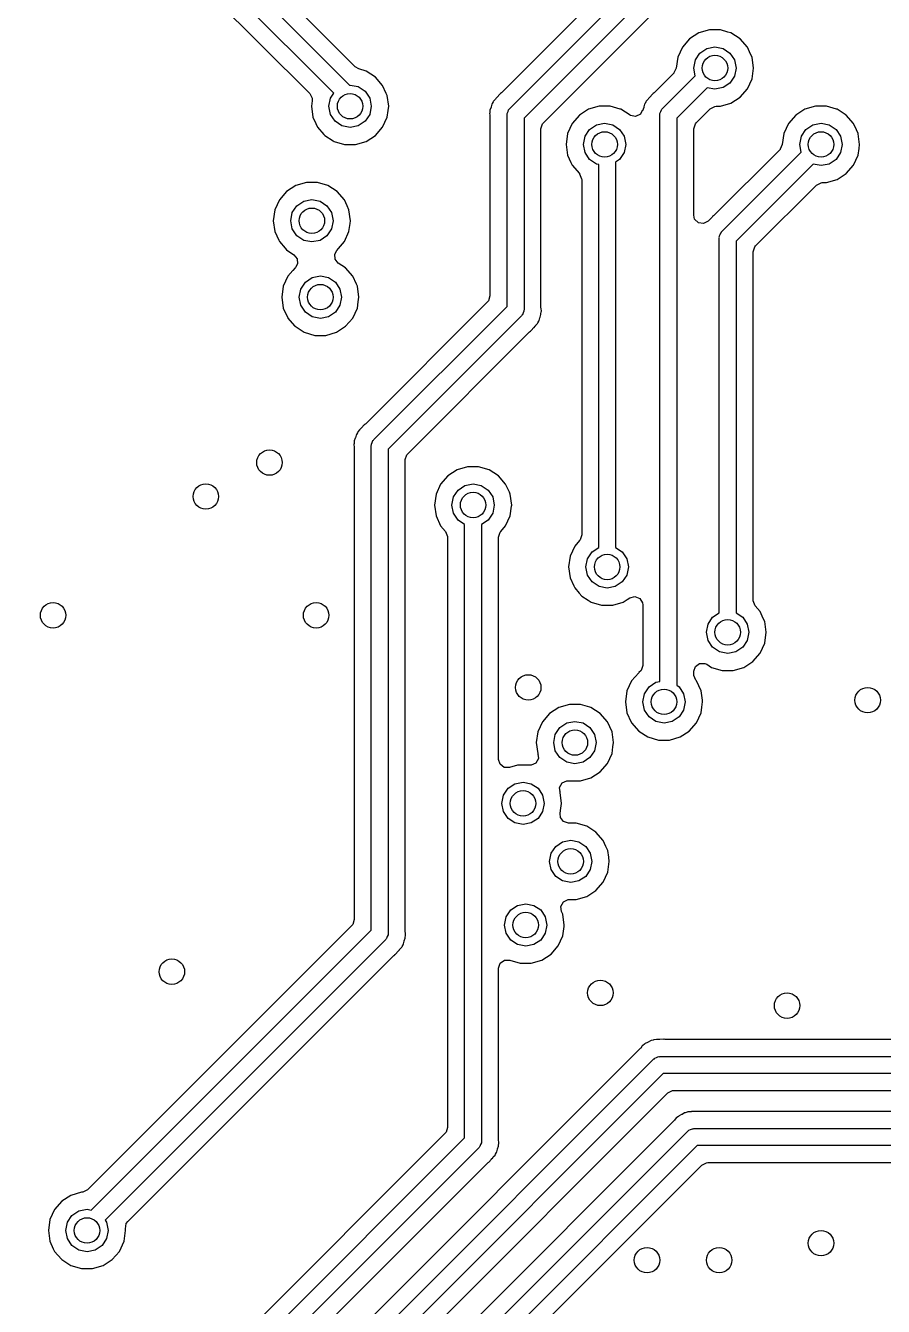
# Model space of a CAD drawing. Extents: x 100.3 to 185, y -144.7 to -85.3.
# Drawn here: x 146.08 to 156.19, y -108.29 to -93.2 of the extents above; entities that cross this region are included whole.
import ezdxf

# ---------------------------------------------------------------- set-up
doc = ezdxf.new("R2010")
doc.units = 0
doc.layers.add('BLACK', color=7, linetype='CONTINUOUS')

msp = doc.modelspace()

# ---------------------------------------------------------------- linework, layer by layer
at = {"layer": 'BLACK', "linetype": 'CONTINUOUS'}
for p, q in [((149.961, -93.6857), (148.159, -91.8836)), ((147.971, -91.9793), (149.893, -93.9014)), ((149.707, -93.9981), (147.859, -92.15)), ((147.805, -92.3795), (149.426, -94.0012)), ((153.17, -92.5047), (151.684, -93.9914)), ((151.779, -94.1793), (153.329, -92.6293)), ((153.441, -92.8), (151.95, -94.2914)), ((152.179, -94.3455), (153.495, -93.0295)), ((154.135, -93.2495), (154.011, -93.286)), ((154.265, -93.2495), (154.135, -93.2495)), ((154.135, -93.2495), (154.135, -93.2495)), ((154.353, -93.2753), (154.265, -93.2495)), ((154.265, -93.2495), (154.265, -93.2495)), ((154.389, -93.286), (154.353, -93.2753)), ((153.902, -93.356), (153.817, -93.4539)), ((154.011, -93.286), (153.902, -93.356)), ((154.011, -93.286), (154.011, -93.286)), ((154.498, -93.356), (154.389, -93.286)), ((154.389, -93.286), (154.389, -93.286)), ((154.389, -93.286), (154.389, -93.286)), ((154.583, -93.4539), (154.498, -93.356)), ((154.498, -93.356), (154.498, -93.356)), ((154.498, -93.356), (154.498, -93.356)), ((153.763, -93.5718), (153.744, -93.7026)), ((153.817, -93.4539), (153.763, -93.5718)), ((153.969, -93.6043), (154.023, -93.5232)), ((154.023, -93.5232), (154.104, -93.469)), ((154.104, -93.469), (154.2, -93.45)), ((154.2, -93.45), (154.296, -93.469)), ((154.296, -93.469), (154.377, -93.5232)), ((154.377, -93.5232), (154.431, -93.6043)), ((154.62, -93.5349), (154.583, -93.4539)), ((154.637, -93.5718), (154.62, -93.5349)), ((154.655, -93.7), (154.637, -93.5718)), ((150.003, -93.7107), (149.961, -93.6857)), ((150.089, -93.736), (150.003, -93.7107)), ((150.198, -93.806), (150.089, -93.736)), ((150.089, -93.736), (150.089, -93.736)), ((150.089, -93.736), (150.089, -93.736)), ((150.089, -93.736), (150.089, -93.736)), ((153.744, -93.7026), (153.717, -93.7575)), ((153.95, -93.7), (153.969, -93.6043)), ((153.968, -93.7906), (153.95, -93.7)), ((154.431, -93.6043), (154.45, -93.7)), ((154.45, -93.7), (154.431, -93.7957)), ((154.637, -93.8282), (154.65, -93.734)), ((154.65, -93.734), (154.655, -93.7)), ((154.655, -93.7), (154.655, -93.7)), ((150.283, -93.9039), (150.198, -93.806)), ((150.198, -93.806), (150.198, -93.806)), ((150.198, -93.806), (150.198, -93.806)), ((153.717, -93.7585), (153.484, -93.9914)), ((153.579, -94.1793), (153.968, -93.7906)), ((153.717, -93.7575), (153.717, -93.7585)), ((154.377, -93.8768), (154.296, -93.931)), ((154.431, -93.7957), (154.377, -93.8768)), ((154.583, -93.9461), (154.637, -93.8282)), ((149.426, -94.0012), (149.454, -94.0557)), ((149.669, -94.0543), (149.707, -93.9981)), ((149.893, -93.9014), (149.9, -93.9)), ((149.9, -93.9), (149.996, -93.919)), ((149.996, -93.919), (150.077, -93.9732)), ((150.077, -93.9732), (150.131, -94.0543)), ((150.327, -94.0005), (150.283, -93.9039)), ((150.337, -94.0218), (150.327, -94.0005)), ((150.355, -94.15), (150.337, -94.0218)), ((151.666, -94.006), (151.633, -94.0416)), ((151.673, -94.0005), (151.666, -94.006)), ((151.684, -93.9914), (151.672, -93.9995)), ((151.672, -93.9995), (151.673, -94.0005)), ((153.466, -94.006), (153.433, -94.0416)), ((153.473, -94.0005), (153.466, -94.006)), ((153.484, -93.9914), (153.472, -93.9995)), ((153.472, -93.9995), (153.473, -94.0005)), ((154.109, -93.932), (153.75, -94.2914)), ((154.2, -93.95), (154.109, -93.932)), ((154.296, -93.931), (154.2, -93.95)), ((154.498, -94.044), (154.583, -93.9461)), ((149.454, -94.0853), (149.445, -94.15)), ((149.445, -94.15), (149.445, -94.15)), ((149.445, -94.15), (149.463, -94.2782)), ((149.454, -94.0557), (149.454, -94.0853)), ((149.65, -94.15), (149.669, -94.0543)), ((149.669, -94.2457), (149.65, -94.15)), ((150.131, -94.0543), (150.15, -94.15)), ((150.15, -94.15), (150.131, -94.2457)), ((150.348, -94.2005), (150.355, -94.15)), ((150.355, -94.15), (150.355, -94.15)), ((151.561, -94.1641), (151.549, -94.1938)), ((151.563, -94.1575), (151.561, -94.1641)), ((151.57, -94.1265), (151.563, -94.1575)), ((151.576, -94.1184), (151.57, -94.1265)), ((151.57, -94.1265), (151.57, -94.1265)), ((151.587, -94.0982), (151.576, -94.1184)), ((151.59, -94.0891), (151.587, -94.0982)), ((151.612, -94.0655), (151.59, -94.0891)), ((151.59, -94.0891), (151.59, -94.0891)), ((151.616, -94.0601), (151.612, -94.0655)), ((151.618, -94.0572), (151.616, -94.0601)), ((151.632, -94.0432), (151.618, -94.0572)), ((151.618, -94.0572), (151.618, -94.0572)), ((151.633, -94.0416), (151.632, -94.0432)), ((151.762, -94.2135), (151.769, -94.1912)), ((151.769, -94.1912), (151.776, -94.1865)), ((151.776, -94.1865), (151.779, -94.1793)), ((152.711, -94.186), (152.602, -94.256)), ((152.835, -94.1495), (152.711, -94.186)), ((152.711, -94.186), (152.711, -94.186)), ((152.965, -94.1495), (152.835, -94.1495)), ((152.835, -94.1495), (152.835, -94.1495)), ((153.082, -94.1839), (152.965, -94.1495)), ((152.965, -94.1495), (152.965, -94.1495)), ((153.089, -94.186), (153.082, -94.1839)), ((153.199, -94.2567), (153.089, -94.186)), ((153.089, -94.186), (153.089, -94.186)), ((153.089, -94.186), (153.089, -94.186)), ((153.361, -94.1641), (153.346, -94.2024)), ((153.363, -94.1575), (153.361, -94.1641)), ((153.37, -94.1265), (153.363, -94.1575)), ((153.376, -94.1184), (153.37, -94.1265)), ((153.37, -94.1265), (153.37, -94.1265)), ((153.387, -94.0982), (153.376, -94.1184)), ((153.39, -94.0891), (153.387, -94.0982)), ((153.412, -94.0655), (153.39, -94.0891)), ((153.39, -94.0891), (153.39, -94.0891)), ((153.416, -94.0601), (153.412, -94.0655)), ((153.418, -94.0572), (153.416, -94.0601)), ((153.432, -94.0432), (153.418, -94.0572)), ((153.418, -94.0572), (153.418, -94.0572)), ((153.433, -94.0416), (153.432, -94.0432)), ((153.562, -94.2135), (153.569, -94.1912)), ((153.569, -94.1912), (153.576, -94.1865)), ((153.576, -94.1865), (153.579, -94.1793)), ((153.979, -94.3455), (154.145, -94.1795)), ((154.145, -94.1795), (154.2, -94.1517)), ((154.2, -94.1517), (154.215, -94.1505)), ((154.215, -94.1505), (154.265, -94.1505)), ((154.265, -94.1505), (154.389, -94.114)), ((154.265, -94.1505), (154.265, -94.1505)), ((154.389, -94.114), (154.498, -94.044)), ((155.261, -94.186), (155.152, -94.256)), ((155.385, -94.1495), (155.261, -94.186)), ((155.261, -94.186), (155.261, -94.186)), ((155.515, -94.1495), (155.385, -94.1495)), ((155.385, -94.1495), (155.385, -94.1495)), ((155.632, -94.1839), (155.515, -94.1495)), ((155.515, -94.1495), (155.515, -94.1495)), ((155.639, -94.186), (155.632, -94.1839)), ((155.748, -94.256), (155.639, -94.186)), ((155.639, -94.186), (155.639, -94.186)), ((155.639, -94.186), (155.639, -94.186)), ((149.463, -94.2782), (149.498, -94.3539)), ((149.723, -94.3268), (149.669, -94.2457)), ((149.804, -94.381), (149.723, -94.3268)), ((150.077, -94.3268), (149.996, -94.381)), ((150.131, -94.2457), (150.077, -94.3268)), ((150.283, -94.3961), (150.337, -94.2782)), ((150.337, -94.2782), (150.348, -94.2005)), ((151.546, -94.2315), (151.545, -94.2359)), ((151.545, -94.2359), (151.547, -94.2505)), ((151.547, -94.2263), (151.546, -94.2315)), ((151.549, -94.2037), (151.547, -94.2263)), ((151.547, -94.2505), (151.549, -94.2675)), ((151.549, -94.1938), (151.549, -94.2037)), ((151.549, -94.2675), (151.549, -94.2743)), ((151.549, -94.2743), (151.549, -96.3845)), ((151.75, -94.25), (151.752, -94.2423)), ((151.75, -96.5086), (151.75, -94.25)), ((151.751, -94.2344), (151.762, -94.2135)), ((151.752, -94.2423), (151.751, -94.2344)), ((151.95, -94.2914), (151.95, -96.55)), ((152.602, -94.256), (152.517, -94.3539)), ((153.205, -94.2603), (153.199, -94.2567)), ((153.265, -94.2716), (153.205, -94.2603)), ((153.321, -94.2453), (153.265, -94.2716)), ((153.344, -94.2017), (153.321, -94.2453)), ((153.346, -94.2024), (153.344, -94.2017)), ((153.55, -94.25), (153.552, -94.2423)), ((153.55, -100.93), (153.55, -94.25)), ((153.551, -94.2344), (153.562, -94.2135)), ((153.552, -94.2423), (153.551, -94.2344)), ((153.75, -94.2914), (153.75, -100.975)), ((155.152, -94.256), (155.067, -94.3539)), ((155.833, -94.3539), (155.748, -94.256)), ((155.748, -94.256), (155.748, -94.256)), ((155.748, -94.256), (155.748, -94.256)), ((149.498, -94.3539), (149.517, -94.3961)), ((149.517, -94.3961), (149.592, -94.4827)), ((149.592, -94.4827), (149.602, -94.494)), ((149.9, -94.4), (149.804, -94.381)), ((149.996, -94.381), (149.9, -94.4)), ((150.198, -94.494), (150.283, -94.3961)), ((152.15, -94.4155), (152.169, -94.3573)), ((152.15, -94.6), (152.15, -94.4155)), ((152.169, -94.3573), (152.179, -94.3455)), ((152.463, -94.4718), (152.445, -94.6)), ((152.517, -94.3539), (152.463, -94.4718)), ((152.669, -94.5043), (152.723, -94.4232)), ((152.723, -94.4232), (152.804, -94.369)), ((152.804, -94.369), (152.9, -94.35)), ((152.9, -94.35), (152.996, -94.369)), ((152.996, -94.369), (153.077, -94.4232)), ((153.077, -94.4232), (153.131, -94.5043)), ((153.951, -94.4155), (153.969, -94.3573)), ((153.951, -95.4355), (153.951, -94.4155)), ((153.969, -94.3573), (153.979, -94.3455)), ((155.013, -94.4718), (154.994, -94.6026)), ((155.067, -94.3539), (155.013, -94.4718)), ((155.219, -94.5043), (155.273, -94.4232)), ((155.273, -94.4232), (155.354, -94.369)), ((155.354, -94.369), (155.45, -94.35)), ((155.45, -94.35), (155.546, -94.369)), ((155.546, -94.369), (155.627, -94.4232)), ((155.627, -94.4232), (155.681, -94.5043)), ((155.867, -94.4282), (155.833, -94.3539)), ((155.887, -94.4718), (155.867, -94.4282)), ((155.887, -94.4748), (155.887, -94.4718)), ((155.905, -94.6), (155.887, -94.4748)), ((149.602, -94.494), (149.702, -94.5582)), ((149.702, -94.5582), (149.711, -94.564)), ((149.711, -94.564), (149.835, -94.6005)), ((149.835, -94.6005), (149.835, -94.6005)), ((149.835, -94.6005), (149.965, -94.6005)), ((149.965, -94.6005), (150.089, -94.564)), ((149.965, -94.6005), (149.965, -94.6005)), ((150.089, -94.564), (150.198, -94.494)), ((152.15, -96.5257), (152.15, -94.6)), ((152.445, -94.6), (152.445, -94.6)), ((152.445, -94.6), (152.463, -94.7282)), ((152.65, -94.6), (152.669, -94.5043)), ((152.669, -94.6957), (152.65, -94.6)), ((153.131, -94.5043), (153.15, -94.6)), ((153.15, -94.6), (153.131, -94.6957)), ((154.994, -94.6026), (154.967, -94.6575)), ((155.2, -94.6), (155.219, -94.5043)), ((155.218, -94.6906), (155.2, -94.6)), ((155.681, -94.5043), (155.7, -94.6)), ((155.7, -94.6), (155.681, -94.6957)), ((155.898, -94.6495), (155.905, -94.6)), ((155.905, -94.6), (155.905, -94.6)), ((152.463, -94.7282), (152.503, -94.8146)), ((152.723, -94.7768), (152.669, -94.6957)), ((152.804, -94.831), (152.723, -94.7768)), ((153.077, -94.7768), (153.03, -94.808)), ((153.131, -94.6957), (153.077, -94.7768)), ((154.967, -94.6585), (154.184, -95.4414)), ((154.279, -95.6293), (155.218, -94.6906)), ((154.967, -94.6575), (154.967, -94.6585)), ((155.627, -94.7768), (155.546, -94.831)), ((155.681, -94.6957), (155.627, -94.7768)), ((155.833, -94.8461), (155.887, -94.7282)), ((155.887, -94.7282), (155.898, -94.6495)), ((152.503, -94.8146), (152.517, -94.8461)), ((152.517, -94.8461), (152.602, -94.944)), ((152.602, -94.944), (152.602, -94.944)), ((152.602, -94.944), (152.605, -94.9479)), ((152.83, -94.8361), (152.804, -94.831)), ((152.83, -99.3519), (152.83, -94.8361)), ((153.03, -94.808), (153.03, -99.3519)), ((155.359, -94.832), (154.45, -95.7414)), ((155.45, -94.85), (155.359, -94.832)), ((155.546, -94.831), (155.45, -94.85)), ((155.639, -95.014), (155.748, -94.944)), ((155.748, -94.944), (155.833, -94.8461)), ((149.261, -95.086), (149.152, -95.156)), ((149.385, -95.0495), (149.261, -95.086)), ((149.261, -95.086), (149.261, -95.086)), ((149.515, -95.0495), (149.385, -95.0495)), ((149.385, -95.0495), (149.385, -95.0495)), ((149.639, -95.086), (149.515, -95.0495)), ((149.515, -95.0495), (149.515, -95.0495)), ((149.748, -95.156), (149.639, -95.086)), ((149.639, -95.086), (149.639, -95.086)), ((149.639, -95.086), (149.639, -95.086)), ((149.639, -95.086), (149.639, -95.086)), ((152.605, -94.9479), (152.629, -95.0042)), ((152.629, -95.0042), (152.63, -95.0127)), ((152.63, -95.0127), (152.63, -99.2019)), ((154.679, -95.7955), (155.395, -95.0795)), ((155.395, -95.0795), (155.45, -95.0517)), ((155.45, -95.0517), (155.465, -95.0505)), ((155.465, -95.0505), (155.515, -95.0505)), ((155.515, -95.0505), (155.639, -95.014)), ((155.515, -95.0505), (155.515, -95.0505)), ((149.152, -95.156), (149.067, -95.2539)), ((149.833, -95.2539), (149.748, -95.156)), ((149.748, -95.156), (149.748, -95.156)), ((149.748, -95.156), (149.748, -95.156)), ((149.013, -95.3718), (148.995, -95.5)), ((149.067, -95.2539), (149.013, -95.3718)), ((149.219, -95.4043), (149.273, -95.3232)), ((149.273, -95.3232), (149.354, -95.269)), ((149.354, -95.269), (149.45, -95.25)), ((149.45, -95.25), (149.546, -95.269)), ((149.546, -95.269), (149.627, -95.3232)), ((149.627, -95.3232), (149.681, -95.4043)), ((149.866, -95.3255), (149.833, -95.2539)), ((149.887, -95.3718), (149.866, -95.3255)), ((149.905, -95.5), (149.887, -95.3718)), ((148.995, -95.5), (148.995, -95.5)), ((148.995, -95.5), (149.013, -95.6282)), ((149.2, -95.5), (149.219, -95.4043)), ((149.219, -95.5957), (149.2, -95.5)), ((149.681, -95.4043), (149.7, -95.5)), ((149.7, -95.5), (149.681, -95.5957)), ((149.887, -95.6282), (149.901, -95.531)), ((149.901, -95.531), (149.905, -95.5)), ((149.905, -95.5), (149.905, -95.5)), ((153.961, -95.4805), (153.951, -95.4355)), ((154.005, -95.5237), (153.961, -95.4805)), ((154.065, -95.5333), (154.005, -95.5237)), ((154.12, -95.5055), (154.065, -95.5333)), ((154.132, -95.4932), (154.12, -95.5055)), ((154.133, -95.4916), (154.132, -95.4932)), ((154.166, -95.456), (154.133, -95.4916)), ((154.173, -95.4505), (154.166, -95.456)), ((154.184, -95.4414), (154.172, -95.4496)), ((154.172, -95.4496), (154.173, -95.4505)), ((149.013, -95.6282), (149.059, -95.7282)), ((149.273, -95.6768), (149.219, -95.5957)), ((149.354, -95.731), (149.273, -95.6768)), ((149.627, -95.6768), (149.546, -95.731)), ((149.681, -95.5957), (149.627, -95.6768)), ((149.833, -95.7461), (149.887, -95.6282)), ((154.25, -95.7), (154.252, -95.6923)), ((154.25, -100.122), (154.25, -95.7)), ((154.251, -95.6844), (154.262, -95.6635)), ((154.252, -95.6923), (154.251, -95.6844)), ((154.262, -95.6635), (154.269, -95.6412)), ((154.269, -95.6412), (154.276, -95.6365)), ((154.276, -95.6365), (154.279, -95.6293)), ((149.059, -95.7282), (149.067, -95.7461)), ((149.067, -95.7461), (149.135, -95.8245)), ((149.135, -95.8245), (149.152, -95.844)), ((149.152, -95.844), (149.239, -95.8997)), ((149.45, -95.75), (149.354, -95.731)), ((149.546, -95.731), (149.45, -95.75)), ((149.719, -95.8919), (149.745, -95.8506)), ((149.743, -95.8493), (149.764, -95.8259)), ((149.745, -95.8506), (149.743, -95.8493)), ((149.764, -95.8259), (149.833, -95.7461)), ((154.45, -95.7414), (154.45, -100.122)), ((154.65, -95.8655), (154.669, -95.8073)), ((154.669, -95.8073), (154.679, -95.7955)), ((149.239, -95.8997), (149.277, -95.947)), ((149.277, -95.947), (149.281, -96.0081)), ((149.723, -95.953), (149.719, -95.8919)), ((149.761, -96.0003), (149.723, -95.953)), ((149.848, -96.056), (149.761, -96.0003)), ((154.65, -96.45), (154.65, -95.8655)), ((149.226, -96.086), (149.167, -96.1539)), ((149.252, -96.056), (149.226, -96.086)), ((149.257, -96.0507), (149.252, -96.056)), ((149.252, -96.056), (149.252, -96.056)), ((149.281, -96.0081), (149.255, -96.0494)), ((149.255, -96.0494), (149.257, -96.0507)), ((149.454, -96.169), (149.55, -96.15)), ((149.55, -96.15), (149.646, -96.169)), ((149.933, -96.1539), (149.848, -96.056)), ((149.848, -96.056), (149.848, -96.056)), ((149.848, -96.056), (149.848, -96.056)), ((149.113, -96.2718), (149.095, -96.4)), ((149.167, -96.1539), (149.113, -96.2718)), ((149.3, -96.4), (149.319, -96.3043)), ((149.319, -96.3043), (149.373, -96.2232)), ((149.373, -96.2232), (149.454, -96.169)), ((149.646, -96.169), (149.727, -96.2232)), ((149.727, -96.2232), (149.781, -96.3043)), ((149.781, -96.3043), (149.8, -96.4)), ((149.975, -96.2461), (149.933, -96.1539)), ((149.987, -96.2718), (149.975, -96.2461)), ((150.005, -96.4), (149.987, -96.2718)), ((149.095, -96.4), (149.095, -96.4)), ((149.095, -96.4), (149.113, -96.5282)), ((149.319, -96.4957), (149.3, -96.4)), ((149.8, -96.4), (149.781, -96.4957)), ((149.997, -96.4567), (150.005, -96.4)), ((150.005, -96.4), (150.005, -96.4)), ((151.521, -96.4545), (150.084, -97.8914)), ((151.531, -96.4427), (151.521, -96.4545)), ((151.549, -96.3845), (151.531, -96.4427)), ((154.65, -98.9), (154.65, -96.45)), ((149.113, -96.5282), (149.165, -96.6425)), ((149.373, -96.5768), (149.319, -96.4957)), ((149.454, -96.631), (149.373, -96.5768)), ((149.727, -96.5768), (149.646, -96.631)), ((149.781, -96.4957), (149.727, -96.5768)), ((149.933, -96.6461), (149.987, -96.5282)), ((149.987, -96.5282), (149.997, -96.4567)), ((150.179, -98.0793), (151.75, -96.5086)), ((151.938, -96.5865), (151.931, -96.6088)), ((151.949, -96.5656), (151.938, -96.5865)), ((151.95, -96.55), (151.948, -96.5577)), ((151.948, -96.5577), (151.949, -96.5656)), ((152.139, -96.6359), (152.15, -96.6062)), ((152.151, -96.5325), (152.15, -96.5257)), ((152.15, -96.5963), (152.153, -96.5737)), ((152.15, -96.6062), (152.15, -96.5963)), ((152.155, -96.5641), (152.151, -96.5325)), ((152.153, -96.5737), (152.155, -96.5641)), ((149.165, -96.6425), (149.167, -96.6461)), ((149.167, -96.6461), (149.246, -96.737)), ((149.246, -96.737), (149.252, -96.744)), ((149.252, -96.744), (149.36, -96.8132)), ((149.55, -96.65), (149.454, -96.631)), ((149.646, -96.631), (149.55, -96.65)), ((149.739, -96.814), (149.848, -96.744)), ((149.848, -96.744), (149.933, -96.6461)), ((151.921, -96.6207), (150.35, -98.1914)), ((151.924, -96.6135), (151.921, -96.6207)), ((151.931, -96.6088), (151.924, -96.6135)), ((152.067, -96.7584), (152.068, -96.7568)), ((152.068, -96.7568), (152.082, -96.7428)), ((152.082, -96.7428), (152.084, -96.7399)), ((152.084, -96.7399), (152.088, -96.7345)), ((152.088, -96.7345), (152.091, -96.7322)), ((152.091, -96.7322), (152.11, -96.7109)), ((152.11, -96.7109), (152.113, -96.7018)), ((152.113, -96.7018), (152.124, -96.6816)), ((152.124, -96.6816), (152.13, -96.6735)), ((152.13, -96.6735), (152.137, -96.6424)), ((152.137, -96.6424), (152.139, -96.6359)), ((149.36, -96.8132), (149.361, -96.814)), ((149.361, -96.814), (149.485, -96.8505)), ((149.485, -96.8505), (149.485, -96.8505)), ((149.485, -96.8505), (149.615, -96.8505)), ((149.615, -96.8505), (149.739, -96.814)), ((149.615, -96.8505), (149.615, -96.8505)), ((150.579, -98.2455), (152.016, -96.8086)), ((152.016, -96.8086), (152.028, -96.8005)), ((152.027, -96.7995), (152.034, -96.794)), ((152.028, -96.8005), (152.027, -96.7995)), ((152.034, -96.794), (152.067, -96.7584)), ((152.034, -96.794), (152.034, -96.794)), ((150.016, -97.9601), (150.012, -97.9655)), ((150.018, -97.9572), (150.016, -97.9601)), ((150.032, -97.9432), (150.018, -97.9572)), ((150.018, -97.9572), (150.018, -97.9572)), ((150.033, -97.9416), (150.032, -97.9432)), ((150.066, -97.906), (150.033, -97.9416)), ((150.073, -97.9005), (150.066, -97.906)), ((150.084, -97.8914), (150.072, -97.8995)), ((150.072, -97.8995), (150.073, -97.9005)), ((149.95, -98.1037), (149.947, -98.1263)), ((149.961, -98.0641), (149.95, -98.0938)), ((149.95, -98.0938), (149.95, -98.1037)), ((149.963, -98.0575), (149.961, -98.0641)), ((149.97, -98.0265), (149.963, -98.0575)), ((149.976, -98.0184), (149.97, -98.0265)), ((149.97, -98.0265), (149.97, -98.0265)), ((149.987, -97.9982), (149.976, -98.0184)), ((149.99, -97.9891), (149.987, -97.9982)), ((150.012, -97.9655), (149.99, -97.9891)), ((149.99, -97.9891), (149.99, -97.9891)), ((150.151, -98.1344), (150.162, -98.1135)), ((150.162, -98.1135), (150.169, -98.0912)), ((150.169, -98.0912), (150.176, -98.0865)), ((150.176, -98.0865), (150.179, -98.0793)), ((149.947, -98.1263), (149.945, -98.1359)), ((149.945, -98.1359), (149.949, -98.1675)), ((149.949, -98.1675), (149.95, -98.1743)), ((149.95, -98.1743), (149.95, -103.735)), ((150.15, -98.15), (150.152, -98.1423)), ((150.15, -103.859), (150.15, -98.15)), ((150.152, -98.1423), (150.151, -98.1344)), ((150.35, -98.1914), (150.35, -103.9)), ((150.55, -98.3155), (150.569, -98.2573)), ((150.569, -98.2573), (150.579, -98.2455)), ((150.55, -103.876), (150.55, -98.3155)), ((151.285, -98.3995), (151.161, -98.436)), ((151.415, -98.3995), (151.285, -98.3995)), ((151.285, -98.3995), (151.285, -98.3995)), ((151.539, -98.436), (151.415, -98.3995)), ((151.415, -98.3995), (151.415, -98.3995)), ((151.052, -98.506), (150.967, -98.6039)), ((151.161, -98.436), (151.052, -98.506)), ((151.161, -98.436), (151.161, -98.436)), ((151.648, -98.506), (151.539, -98.436)), ((151.539, -98.436), (151.539, -98.436)), ((151.539, -98.436), (151.539, -98.436)), ((151.539, -98.436), (151.539, -98.436)), ((151.733, -98.6039), (151.648, -98.506)), ((151.648, -98.506), (151.648, -98.506)), ((151.648, -98.506), (151.648, -98.506)), ((150.967, -98.6039), (150.913, -98.7218)), ((151.119, -98.7543), (151.173, -98.6732)), ((151.173, -98.6732), (151.254, -98.619)), ((151.254, -98.619), (151.35, -98.6)), ((151.35, -98.6), (151.446, -98.619)), ((151.446, -98.619), (151.527, -98.6732)), ((151.527, -98.6732), (151.581, -98.7543)), ((151.777, -98.7), (151.733, -98.6039)), ((151.787, -98.7218), (151.777, -98.7)), ((150.913, -98.7218), (150.895, -98.85)), ((150.895, -98.85), (150.895, -98.85)), ((150.895, -98.85), (150.913, -98.9782)), ((151.1, -98.85), (151.119, -98.7543)), ((151.119, -98.9457), (151.1, -98.85)), ((151.581, -98.7543), (151.6, -98.85)), ((151.6, -98.85), (151.581, -98.9457)), ((151.805, -98.85), (151.787, -98.7218)), ((151.787, -98.9782), (151.803, -98.863)), ((151.803, -98.863), (151.805, -98.85)), ((151.805, -98.85), (151.805, -98.85)), ((150.913, -98.9782), (150.967, -99.0961)), ((151.173, -99.0268), (151.119, -98.9457)), ((151.581, -98.9457), (151.527, -99.0268)), ((151.733, -99.0961), (151.787, -98.9782)), ((154.65, -99.9719), (154.65, -98.9)), ((150.967, -99.0961), (150.967, -99.0961)), ((150.967, -99.0961), (151.025, -99.1632)), ((151.025, -99.1632), (151.049, -99.2196)), ((151.25, -99.0781), (151.173, -99.0268)), ((151.25, -106.309), (151.25, -99.0781)), ((151.527, -99.0268), (151.45, -99.0781)), ((151.45, -99.0781), (151.45, -106.35)), ((151.65, -99.2281), (151.669, -99.1699)), ((151.669, -99.1699), (151.675, -99.1632)), ((151.675, -99.1632), (151.733, -99.0961)), ((151.049, -99.2196), (151.049, -99.2281)), ((151.049, -99.2281), (151.049, -106.185)), ((151.65, -101.849), (151.65, -99.2281)), ((152.605, -99.2668), (152.547, -99.3339)), ((152.611, -99.2601), (152.605, -99.2668)), ((152.63, -99.2019), (152.611, -99.2601)), ((152.493, -99.4518), (152.475, -99.58)), ((152.547, -99.3339), (152.493, -99.4518)), ((152.547, -99.3339), (152.547, -99.3339)), ((152.699, -99.4843), (152.753, -99.4032)), ((152.753, -99.4032), (152.83, -99.3519)), ((153.03, -99.3519), (153.107, -99.4032)), ((153.107, -99.4032), (153.161, -99.4843)), ((152.475, -99.58), (152.475, -99.58)), ((152.475, -99.58), (152.493, -99.7082)), ((152.68, -99.58), (152.699, -99.4843)), ((152.699, -99.6757), (152.68, -99.58)), ((153.161, -99.4843), (153.18, -99.58)), ((153.18, -99.58), (153.161, -99.6757)), ((152.493, -99.7082), (152.536, -99.8009)), ((152.753, -99.7568), (152.699, -99.6757)), ((152.834, -99.811), (152.753, -99.7568)), ((153.107, -99.7568), (153.026, -99.811)), ((153.161, -99.6757), (153.107, -99.7568)), ((152.536, -99.8009), (152.547, -99.8261)), ((152.547, -99.8261), (152.6, -99.8873)), ((152.6, -99.8873), (152.632, -99.924)), ((152.632, -99.924), (152.704, -99.9704)), ((152.93, -99.83), (152.834, -99.811)), ((153.026, -99.811), (152.93, -99.83)), ((152.704, -99.9704), (152.741, -99.994)), ((152.741, -99.994), (152.865, -100.03)), ((152.865, -100.03), (152.865, -100.03)), ((152.865, -100.03), (152.995, -100.03)), ((152.995, -100.03), (153.119, -99.994)), ((152.995, -100.03), (152.995, -100.03)), ((153.119, -99.994), (153.165, -99.9643)), ((153.165, -99.9643), (153.197, -99.9439)), ((153.197, -99.9439), (153.256, -99.9284)), ((153.256, -99.9284), (153.313, -99.9506)), ((153.313, -99.9506), (153.346, -100.002)), ((153.346, -100.002), (153.35, -100.027)), ((153.35, -100.027), (153.35, -100.741)), ((154.651, -99.9804), (154.65, -99.9719)), ((154.675, -100.037), (154.651, -99.9804)), ((154.733, -100.104), (154.675, -100.037)), ((154.119, -100.254), (154.173, -100.173)), ((154.173, -100.173), (154.25, -100.122)), ((154.45, -100.122), (154.527, -100.173)), ((154.527, -100.173), (154.581, -100.254)), ((154.77, -100.186), (154.733, -100.104)), ((154.787, -100.222), (154.77, -100.186)), ((154.805, -100.348), (154.787, -100.222)), ((154.1, -100.35), (154.119, -100.254)), ((154.119, -100.446), (154.1, -100.35)), ((154.581, -100.254), (154.6, -100.35)), ((154.6, -100.35), (154.581, -100.446)), ((154.787, -100.478), (154.805, -100.35)), ((154.805, -100.35), (154.805, -100.348)), ((154.173, -100.527), (154.119, -100.446)), ((154.254, -100.581), (154.173, -100.527)), ((154.527, -100.527), (154.446, -100.581)), ((154.581, -100.446), (154.527, -100.527)), ((154.733, -100.596), (154.787, -100.478)), ((154.35, -100.6), (154.254, -100.581)), ((154.446, -100.581), (154.35, -100.6)), ((154.648, -100.694), (154.733, -100.596)), ((153.302, -100.826), (153.217, -100.924)), ((153.304, -100.825), (153.302, -100.826)), ((153.331, -100.8), (153.304, -100.825)), ((153.35, -100.741), (153.331, -100.8)), ((153.951, -100.81), (153.969, -100.752)), ((153.951, -100.85), (153.951, -100.81)), ((153.969, -100.752), (154.019, -100.716)), ((154.019, -100.716), (154.08, -100.716)), ((154.08, -100.716), (154.103, -100.727)), ((154.103, -100.727), (154.161, -100.764)), ((154.161, -100.764), (154.285, -100.8)), ((154.285, -100.8), (154.285, -100.8)), ((154.285, -100.8), (154.415, -100.8)), ((154.415, -100.8), (154.539, -100.764)), ((154.415, -100.8), (154.415, -100.8)), ((154.539, -100.764), (154.648, -100.694)), ((153.217, -100.924), (153.163, -101.042)), ((153.423, -100.993), (153.504, -100.939)), ((153.504, -100.939), (153.55, -100.93)), ((153.75, -100.975), (153.777, -100.993)), ((153.951, -100.858), (153.951, -100.85)), ((153.975, -100.914), (153.951, -100.858)), ((153.983, -100.924), (153.975, -100.914)), ((154.037, -101.042), (153.983, -100.924)), ((153.983, -100.924), (153.983, -100.924)), ((153.163, -101.042), (153.145, -101.17)), ((153.35, -101.17), (153.369, -101.074)), ((153.369, -101.074), (153.423, -100.993)), ((153.777, -100.993), (153.831, -101.074)), ((153.831, -101.074), (153.85, -101.17)), ((154.052, -101.15), (154.037, -101.042)), ((152.361, -101.236), (152.252, -101.306)), ((152.485, -101.2), (152.361, -101.236)), ((152.361, -101.236), (152.361, -101.236)), ((152.615, -101.2), (152.485, -101.2)), ((152.485, -101.2), (152.485, -101.2)), ((152.725, -101.232), (152.615, -101.2)), ((152.615, -101.2), (152.615, -101.2)), ((152.739, -101.236), (152.725, -101.232)), ((152.848, -101.306), (152.739, -101.236)), ((152.739, -101.236), (152.739, -101.236)), ((152.739, -101.236), (152.739, -101.236)), ((153.145, -101.17), (153.145, -101.17)), ((153.145, -101.17), (153.163, -101.298)), ((153.369, -101.266), (153.35, -101.17)), ((153.423, -101.347), (153.369, -101.266)), ((153.831, -101.266), (153.777, -101.347)), ((153.85, -101.17), (153.831, -101.266)), ((154.037, -101.298), (154.046, -101.232)), ((154.046, -101.232), (154.055, -101.17)), ((154.055, -101.17), (154.052, -101.15)), ((154.055, -101.17), (154.055, -101.17)), ((152.167, -101.404), (152.113, -101.522)), ((152.252, -101.306), (152.167, -101.404)), ((152.373, -101.473), (152.454, -101.419)), ((152.454, -101.419), (152.55, -101.4)), ((152.55, -101.4), (152.646, -101.419)), ((152.646, -101.419), (152.727, -101.473)), ((152.933, -101.404), (152.848, -101.306)), ((152.848, -101.306), (152.848, -101.306)), ((152.848, -101.306), (152.848, -101.306)), ((152.987, -101.522), (152.933, -101.404)), ((153.163, -101.298), (153.214, -101.409)), ((153.214, -101.409), (153.217, -101.416)), ((153.217, -101.416), (153.302, -101.514)), ((153.504, -101.401), (153.423, -101.347)), ((153.6, -101.42), (153.504, -101.401)), ((153.696, -101.401), (153.6, -101.42)), ((153.777, -101.347), (153.696, -101.401)), ((153.898, -101.514), (153.983, -101.416)), ((153.983, -101.416), (154.037, -101.298)), ((152.113, -101.522), (152.095, -101.65)), ((152.3, -101.65), (152.319, -101.554)), ((152.319, -101.554), (152.373, -101.473)), ((152.727, -101.473), (152.781, -101.554)), ((152.781, -101.554), (152.8, -101.65)), ((153.005, -101.65), (152.987, -101.522)), ((153.302, -101.514), (153.302, -101.514)), ((153.302, -101.514), (153.411, -101.584)), ((153.411, -101.584), (153.411, -101.584)), ((153.411, -101.584), (153.535, -101.62)), ((153.665, -101.62), (153.789, -101.584)), ((153.789, -101.584), (153.898, -101.514)), ((152.095, -101.65), (152.095, -101.65)), ((152.095, -101.65), (152.113, -101.778)), ((152.319, -101.746), (152.3, -101.65)), ((152.8, -101.65), (152.781, -101.746)), ((152.987, -101.778), (152.998, -101.7)), ((152.998, -101.7), (153.005, -101.65)), ((153.005, -101.65), (153.005, -101.65)), ((153.535, -101.62), (153.535, -101.62)), ((153.535, -101.62), (153.665, -101.62)), ((153.665, -101.62), (153.665, -101.62)), ((151.668, -101.905), (151.65, -101.849)), ((152.12, -101.838), (152.09, -101.891)), ((152.113, -101.778), (152.115, -101.785)), ((152.115, -101.785), (152.114, -101.785)), ((152.114, -101.785), (152.12, -101.838)), ((152.373, -101.827), (152.319, -101.746)), ((152.454, -101.881), (152.373, -101.827)), ((152.55, -101.9), (152.454, -101.881)), ((152.646, -101.881), (152.55, -101.9)), ((152.727, -101.827), (152.646, -101.881)), ((152.781, -101.746), (152.727, -101.827)), ((152.933, -101.896), (152.987, -101.778)), ((151.716, -101.942), (151.668, -101.905)), ((151.777, -101.944), (151.716, -101.942)), ((151.874, -101.916), (151.777, -101.944)), ((152.003, -101.916), (151.874, -101.916)), ((151.874, -101.916), (151.874, -101.916)), ((151.874, -101.916), (151.874, -101.916)), ((152.009, -101.916), (152.003, -101.916)), ((152.003, -101.916), (152.003, -101.916)), ((152.034, -101.917), (152.009, -101.916)), ((152.09, -101.891), (152.034, -101.917)), ((152.739, -102.064), (152.848, -101.994)), ((152.848, -101.994), (152.933, -101.896)), ((151.707, -102.27), (151.762, -102.189)), ((151.762, -102.189), (151.843, -102.135)), ((151.843, -102.135), (151.938, -102.116)), ((151.938, -102.116), (152.034, -102.135)), ((152.034, -102.135), (152.115, -102.189)), ((152.115, -102.189), (152.169, -102.27)), ((152.369, -102.178), (152.399, -102.125)), ((152.375, -102.231), (152.369, -102.178)), ((152.399, -102.125), (152.454, -102.099)), ((152.454, -102.099), (152.48, -102.1)), ((152.48, -102.1), (152.485, -102.1)), ((152.485, -102.1), (152.485, -102.1)), ((152.485, -102.1), (152.485, -102.1)), ((152.485, -102.1), (152.615, -102.1)), ((152.615, -102.1), (152.739, -102.064)), ((152.615, -102.1), (152.615, -102.1)), ((151.688, -102.366), (151.707, -102.27)), ((152.169, -102.27), (152.188, -102.366)), ((152.375, -102.238), (152.373, -102.231)), ((152.373, -102.231), (152.375, -102.231)), ((152.393, -102.366), (152.375, -102.238)), ((151.707, -102.462), (151.688, -102.366)), ((151.762, -102.543), (151.707, -102.462)), ((152.169, -102.462), (152.115, -102.543)), ((152.188, -102.366), (152.169, -102.462)), ((152.376, -102.486), (152.381, -102.45)), ((152.38, -102.531), (152.376, -102.486)), ((152.381, -102.45), (152.393, -102.366)), ((152.393, -102.366), (152.393, -102.366)), ((151.843, -102.597), (151.762, -102.543)), ((151.938, -102.616), (151.843, -102.597)), ((152.034, -102.597), (151.938, -102.616)), ((152.115, -102.543), (152.034, -102.597)), ((152.416, -102.581), (152.38, -102.531)), ((152.474, -102.599), (152.416, -102.581)), ((152.565, -102.599), (152.474, -102.599)), ((152.689, -102.636), (152.565, -102.599)), ((152.565, -102.599), (152.565, -102.599)), ((152.798, -102.706), (152.689, -102.636)), ((152.689, -102.636), (152.689, -102.636)), ((152.689, -102.636), (152.689, -102.636)), ((152.689, -102.636), (152.689, -102.636)), ((152.883, -102.804), (152.798, -102.706)), ((152.798, -102.706), (152.798, -102.706)), ((152.798, -102.706), (152.798, -102.706)), ((152.269, -102.954), (152.323, -102.873)), ((152.323, -102.873), (152.404, -102.819)), ((152.404, -102.819), (152.5, -102.8)), ((152.5, -102.8), (152.596, -102.819)), ((152.596, -102.819), (152.677, -102.873)), ((152.677, -102.873), (152.731, -102.954)), ((152.915, -102.873), (152.883, -102.804)), ((152.937, -102.922), (152.915, -102.873)), ((152.948, -102.999), (152.937, -102.922)), ((152.25, -103.05), (152.269, -102.954)), ((152.269, -103.146), (152.25, -103.05)), ((152.731, -102.954), (152.75, -103.05)), ((152.75, -103.05), (152.731, -103.146)), ((152.937, -103.178), (152.955, -103.05)), ((152.955, -103.05), (152.948, -102.999)), ((152.323, -103.227), (152.269, -103.146)), ((152.404, -103.281), (152.323, -103.227)), ((152.677, -103.227), (152.596, -103.281)), ((152.731, -103.146), (152.677, -103.227)), ((152.883, -103.296), (152.937, -103.178)), ((152.5, -103.3), (152.404, -103.281)), ((152.596, -103.281), (152.5, -103.3)), ((152.689, -103.464), (152.798, -103.394)), ((152.798, -103.394), (152.883, -103.296)), ((152.385, -103.58), (152.416, -103.527)), ((152.416, -103.527), (152.471, -103.501)), ((152.471, -103.501), (152.483, -103.501)), ((152.483, -103.501), (152.565, -103.501)), ((152.565, -103.501), (152.689, -103.464)), ((152.565, -103.501), (152.565, -103.501)), ((151.739, -103.704), (151.793, -103.623)), ((151.793, -103.623), (151.874, -103.569)), ((151.874, -103.569), (151.97, -103.55)), ((151.97, -103.55), (152.066, -103.569)), ((152.066, -103.569), (152.147, -103.623)), ((152.147, -103.623), (152.201, -103.704)), ((152.392, -103.641), (152.385, -103.58)), ((152.407, -103.672), (152.392, -103.641)), ((152.425, -103.8), (152.407, -103.672)), ((152.407, -103.672), (152.407, -103.672)), ((149.921, -103.805), (146.805, -106.921)), ((149.931, -103.793), (149.921, -103.805)), ((149.95, -103.735), (149.931, -103.793)), ((151.72, -103.8), (151.739, -103.704)), ((151.739, -103.896), (151.72, -103.8)), ((152.201, -103.704), (152.22, -103.8)), ((152.22, -103.8), (152.201, -103.896)), ((152.407, -103.928), (152.423, -103.817)), ((152.423, -103.817), (152.425, -103.8)), ((152.425, -103.8), (152.425, -103.8)), ((146.849, -107.16), (150.15, -103.859)), ((150.321, -103.971), (147.013, -107.278)), ((150.324, -103.964), (150.321, -103.971)), ((150.331, -103.959), (150.324, -103.964)), ((150.338, -103.937), (150.331, -103.959)), ((150.349, -103.916), (150.338, -103.937)), ((150.35, -103.9), (150.348, -103.908)), ((150.348, -103.908), (150.349, -103.916)), ((150.53, -104.023), (150.537, -103.992)), ((150.537, -103.992), (150.539, -103.986)), ((150.539, -103.986), (150.55, -103.956)), ((150.551, -103.883), (150.55, -103.876)), ((150.55, -103.946), (150.553, -103.924)), ((150.55, -103.956), (150.55, -103.946)), ((150.552, -103.891), (150.551, -103.883)), ((150.555, -103.914), (150.552, -103.891)), ((150.553, -103.924), (150.555, -103.914)), ((151.793, -103.977), (151.739, -103.896)), ((151.874, -104.031), (151.793, -103.977)), ((152.147, -103.977), (152.066, -104.031)), ((152.201, -103.896), (152.147, -103.977)), ((152.353, -104.046), (152.407, -103.928)), ((150.416, -104.159), (150.428, -104.15)), ((150.427, -104.149), (150.434, -104.144)), ((150.428, -104.15), (150.427, -104.149)), ((150.434, -104.144), (150.467, -104.108)), ((150.434, -104.144), (150.434, -104.144)), ((150.467, -104.108), (150.468, -104.107)), ((150.468, -104.107), (150.482, -104.093)), ((150.482, -104.093), (150.484, -104.09)), ((150.484, -104.09), (150.488, -104.084)), ((150.488, -104.084), (150.51, -104.061)), ((150.51, -104.061), (150.513, -104.052)), ((150.513, -104.052), (150.524, -104.032)), ((150.524, -104.032), (150.53, -104.023)), ((151.97, -104.05), (151.874, -104.031)), ((152.066, -104.031), (151.97, -104.05)), ((152.159, -104.214), (152.268, -104.144)), ((152.268, -104.144), (152.353, -104.046)), ((147.28, -107.295), (150.416, -104.159)), ((151.65, -104.308), (151.669, -104.25)), ((151.669, -104.25), (151.719, -104.214)), ((151.719, -104.214), (151.777, -104.213)), ((151.777, -104.213), (151.781, -104.214)), ((151.781, -104.214), (151.781, -104.214)), ((151.781, -104.214), (151.905, -104.251)), ((151.905, -104.251), (151.905, -104.251)), ((151.905, -104.251), (152.035, -104.251)), ((152.035, -104.251), (152.159, -104.214)), ((152.035, -104.251), (152.035, -104.251)), ((151.65, -106.326), (151.65, -104.308)), ((153.37, -105.205), (153.352, -105.219)), ((153.377, -105.198), (153.37, -105.205)), ((153.406, -105.185), (153.377, -105.198)), ((153.377, -105.198), (153.377, -105.198)), ((153.412, -105.182), (153.406, -105.185)), ((153.44, -105.165), (153.412, -105.182)), ((153.449, -105.163), (153.44, -105.165)), ((153.44, -105.165), (153.44, -105.165)), ((153.471, -105.156), (153.449, -105.163)), ((153.48, -105.152), (153.471, -105.156)), ((153.512, -105.151), (153.48, -105.152)), ((153.48, -105.152), (153.48, -105.152)), ((153.519, -105.15), (153.512, -105.151)), ((153.522, -105.149), (153.519, -105.15)), ((153.542, -105.149), (153.522, -105.149)), ((153.544, -105.149), (153.542, -105.149)), ((153.552, -105.149), (153.544, -105.149)), ((153.592, -105.147), (153.552, -105.149)), ((153.601, -105.148), (153.592, -105.147)), ((153.615, -105.149), (153.601, -105.147)), ((153.601, -105.147), (153.601, -105.148)), ((158.435, -105.149), (153.615, -105.149)), ((153.32, -105.255), (142.934, -115.641)), ((153.325, -105.25), (153.32, -105.255)), ((153.344, -105.224), (153.325, -105.25)), ((153.352, -105.219), (153.344, -105.224)), ((153.513, -105.362), (153.534, -105.351)), ((153.534, -105.351), (153.542, -105.352)), ((153.542, -105.352), (153.55, -105.35)), ((153.55, -105.35), (158.559, -105.35)), ((143.029, -115.829), (153.479, -105.379)), ((153.479, -105.379), (153.486, -105.376)), ((153.486, -105.376), (153.491, -105.369)), ((153.491, -105.369), (153.513, -105.362)), ((153.591, -105.55), (143.2, -115.941)), ((158.6, -105.55), (153.591, -105.55)), ((143.429, -115.995), (153.645, -105.779)), ((153.645, -105.779), (153.7, -105.752)), ((153.7, -105.752), (153.715, -105.75)), ((153.715, -105.75), (158.535, -105.75)), ((153.72, -106.105), (143.734, -116.091)), ((153.725, -106.1), (153.72, -106.105)), ((153.744, -106.074), (153.725, -106.1)), ((153.752, -106.069), (153.744, -106.074)), ((153.77, -106.055), (153.752, -106.069)), ((153.777, -106.048), (153.77, -106.055)), ((153.806, -106.035), (153.777, -106.048)), ((153.777, -106.048), (153.777, -106.048)), ((153.812, -106.032), (153.806, -106.035)), ((153.84, -106.015), (153.812, -106.032)), ((153.849, -106.013), (153.84, -106.015)), ((153.84, -106.015), (153.84, -106.015)), ((153.871, -106.006), (153.849, -106.013)), ((153.88, -106.002), (153.871, -106.006)), ((153.912, -106.001), (153.88, -106.002)), ((153.88, -106.002), (153.88, -106.002)), ((153.919, -106), (153.912, -106.001)), ((153.922, -105.999), (153.919, -106)), ((153.942, -105.999), (153.922, -105.999)), ((153.944, -105.999), (153.942, -105.999)), ((153.952, -105.999), (153.944, -105.999)), ((153.992, -105.997), (153.952, -105.999)), ((154.001, -105.998), (153.992, -105.997)), ((154.015, -105.999), (154.001, -105.997)), ((154.001, -105.997), (154.001, -105.998)), ((159.035, -105.999), (154.015, -105.999)), ((151.021, -106.255), (142.134, -115.141)), ((143.829, -116.279), (153.879, -106.229)), ((151.031, -106.243), (151.021, -106.255)), ((151.049, -106.185), (151.031, -106.243)), ((153.879, -106.229), (153.886, -106.226)), ((153.886, -106.226), (153.891, -106.219)), ((153.891, -106.219), (153.913, -106.212)), ((153.913, -106.212), (153.934, -106.201)), ((153.934, -106.201), (153.942, -106.202)), ((153.942, -106.202), (153.95, -106.2)), ((153.95, -106.2), (159.159, -106.2)), ((142.229, -115.329), (151.25, -106.309)), ((153.991, -106.4), (144, -116.391)), ((151.424, -106.414), (151.421, -106.421)), ((151.431, -106.409), (151.424, -106.414)), ((151.438, -106.387), (151.431, -106.409)), ((151.449, -106.366), (151.438, -106.387)), ((151.45, -106.35), (151.448, -106.358)), ((151.448, -106.358), (151.449, -106.366)), ((151.639, -106.436), (151.65, -106.406)), ((151.651, -106.333), (151.65, -106.326)), ((151.65, -106.396), (151.653, -106.374)), ((151.65, -106.406), (151.65, -106.396)), ((151.655, -106.364), (151.651, -106.333)), ((151.653, -106.374), (151.655, -106.364)), ((159.2, -106.4), (153.991, -106.4)), ((151.421, -106.421), (142.4, -115.441)), ((151.534, -106.594), (151.567, -106.558)), ((151.567, -106.558), (151.568, -106.557)), ((151.568, -106.557), (151.582, -106.543)), ((151.582, -106.543), (151.584, -106.54)), ((151.584, -106.54), (151.588, -106.534)), ((151.588, -106.534), (151.61, -106.511)), ((151.61, -106.511), (151.613, -106.502)), ((151.613, -106.502), (151.624, -106.482)), ((151.624, -106.482), (151.63, -106.473)), ((151.63, -106.473), (151.637, -106.442)), ((151.637, -106.442), (151.639, -106.436)), ((142.629, -115.495), (151.516, -106.609)), ((144.675, -116), (154.045, -106.629)), ((151.516, -106.609), (151.528, -106.6)), ((151.527, -106.599), (151.534, -106.594)), ((151.528, -106.6), (151.527, -106.599)), ((151.534, -106.594), (151.534, -106.594)), ((154.045, -106.629), (154.1, -106.602)), ((154.1, -106.602), (154.115, -106.6)), ((154.115, -106.6), (159.135, -106.6)), ((146.611, -106.986), (146.502, -107.056)), ((146.735, -106.95), (146.611, -106.986)), ((146.611, -106.986), (146.611, -106.986)), ((146.736, -106.949), (146.735, -106.95)), ((146.75, -106.948), (146.736, -106.949)), ((146.805, -106.921), (146.75, -106.948)), ((146.417, -107.154), (146.363, -107.272)), ((146.502, -107.056), (146.417, -107.154)), ((146.623, -107.223), (146.704, -107.169)), ((146.704, -107.169), (146.8, -107.15)), ((146.8, -107.15), (146.849, -107.16)), ((146.363, -107.272), (146.345, -107.4)), ((146.55, -107.4), (146.569, -107.304)), ((146.569, -107.304), (146.623, -107.223)), ((147.013, -107.278), (147.031, -107.304)), ((147.031, -107.304), (147.05, -107.4)), ((147.252, -107.379), (147.263, -107.319)), ((147.263, -107.319), (147.28, -107.295)), ((146.345, -107.4), (146.345, -107.4)), ((146.345, -107.4), (146.363, -107.528)), ((146.569, -107.496), (146.55, -107.4)), ((147.05, -107.4), (147.031, -107.496)), ((147.237, -107.528), (147.255, -107.4)), ((147.255, -107.4), (147.252, -107.379)), ((146.363, -107.528), (146.403, -107.615)), ((146.403, -107.615), (146.417, -107.646)), ((146.623, -107.577), (146.569, -107.496)), ((146.704, -107.631), (146.623, -107.577)), ((146.977, -107.577), (146.896, -107.631)), ((147.031, -107.496), (146.977, -107.577)), ((147.183, -107.646), (147.237, -107.528)), ((146.417, -107.646), (146.498, -107.739)), ((146.498, -107.739), (146.502, -107.744)), ((146.502, -107.744), (146.596, -107.804)), ((146.8, -107.65), (146.704, -107.631)), ((146.896, -107.631), (146.8, -107.65)), ((146.989, -107.814), (147.098, -107.744)), ((147.098, -107.744), (147.183, -107.646)), ((146.596, -107.804), (146.611, -107.814)), ((146.611, -107.814), (146.735, -107.85)), ((146.735, -107.85), (146.735, -107.85)), ((146.735, -107.85), (146.865, -107.85)), ((146.865, -107.85), (146.989, -107.814)), ((146.865, -107.85), (146.865, -107.85))]:
    msp.add_line(p, q, dxfattribs=at)
at = {"layer": 'BLACK'}
for centre in [(154.2, -93.7), (149.9, -94.15), (152.9, -94.6), (155.45, -94.6), (149.45, -95.5), (149.55, -96.4), (148.95, -98.35), (148.2, -98.75), (151.35, -98.85), (152.93, -99.58), (146.4, -100.15), (149.5, -100.15), (154.35, -100.35), (152, -101), (153.6, -101.17), (156, -101.15), (152.55, -101.65), (151.938, -102.366), (152.5, -103.05), (151.97, -103.8), (147.8, -104.35), (152.85, -104.6), (155.05, -104.75), (146.8, -107.4), (155.45, -107.55), (153.4, -107.75), (154.25, -107.75)]:
    msp.add_circle(centre, 0.15, dxfattribs=at)

doc.saveas('drawing.dxf')
